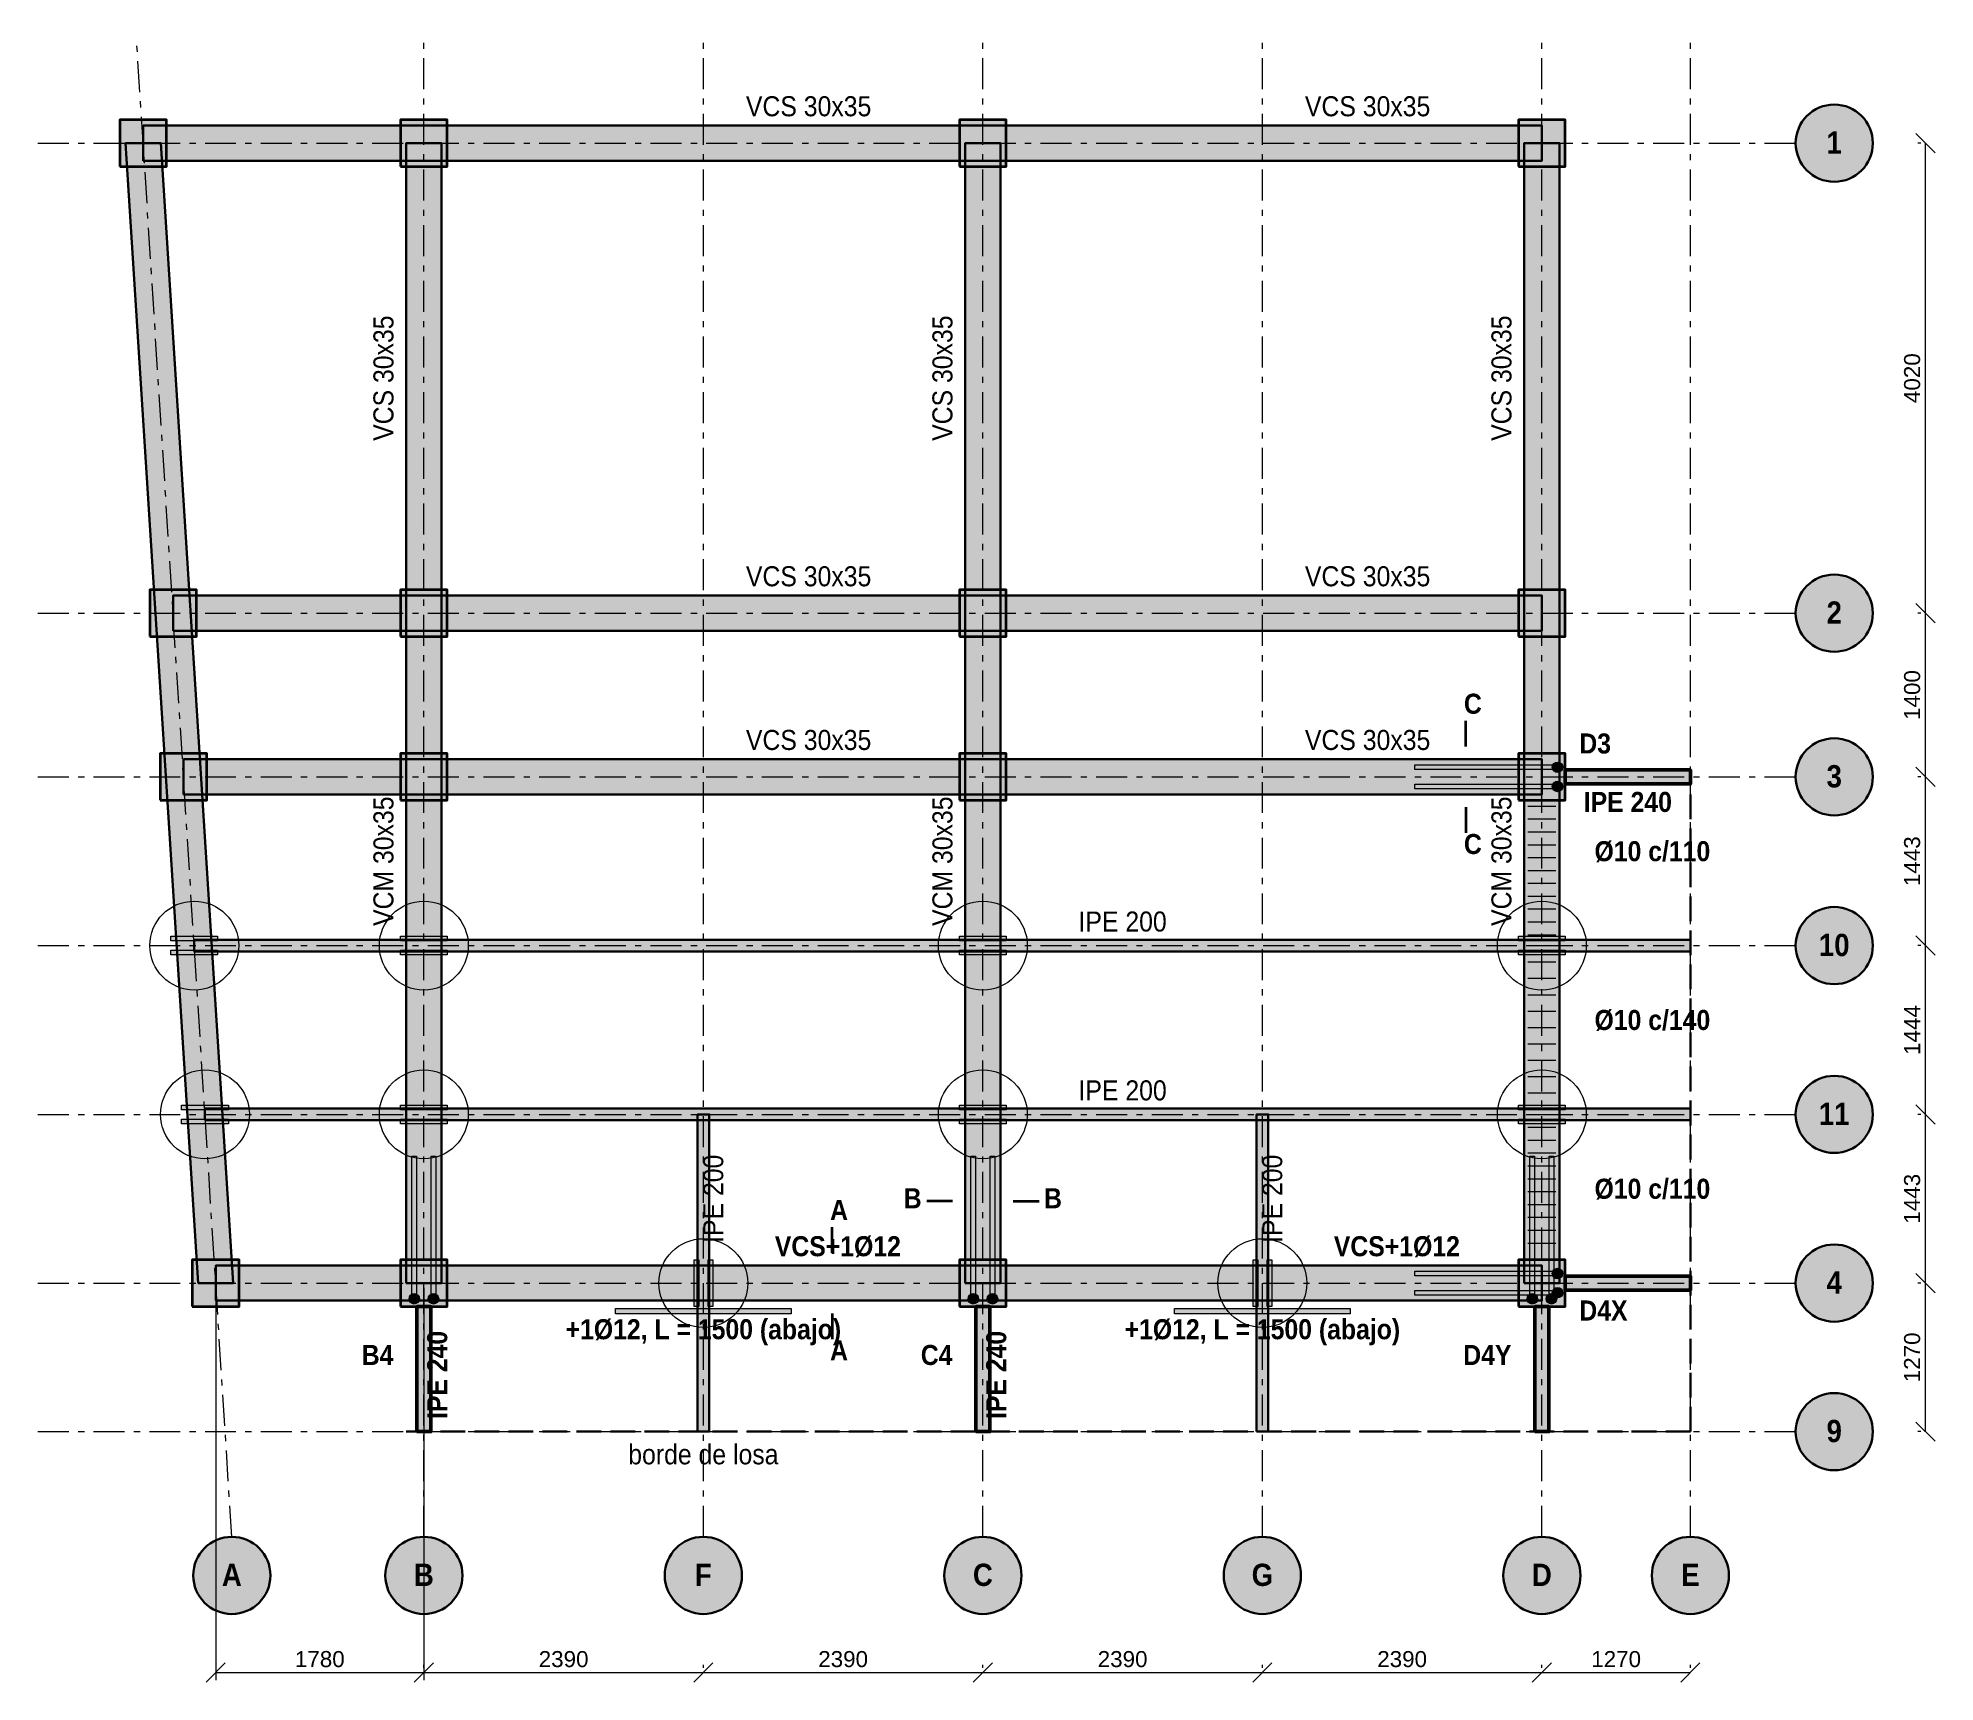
# Model space of a CAD drawing. Header units: millimetres. Extents: x -3300 to 12922, y -3412 to 10650.
import ezdxf
from ezdxf.enums import TextEntityAlignment as Align

# ---------------------------------------------------------------- set-up
doc = ezdxf.new("R2010")
doc.units = ezdxf.units.MM
doc.header["$LTSCALE"] = 75
doc.linetypes.add('TRAZO_10-3-2-3', pattern=[6.35, 3.527778, -1.058333, 0.705556, -1.058333])
doc.linetypes.add('TRAZO_8-3', pattern=[3.880556, 2.822222, -1.058333])
for name, color, linetype, lineweight, true_color in [('COTAS', 27, 'Continuous', 15, 0x333333), ('G-axis', 253, 'TRAZO_10-3-2-3', 18, 0x9a9a9a), ('G-beam', 35, 'Continuous', 30, 0x7a5a2f), ('G-bubble', 27, 'Continuous', 30, 0x333333), ('G-column', 27, 'Continuous', 35, 0x333333), ('G-edge', 251, 'TRAZO_8-3', 30, 0x555555), ('G-lead', 49, 'Continuous', 35, 0x222222), ('G-plate', 147, 'Continuous', 50, 0x1f5a96), ('G-r_anc', 24, 'Continuous', 18, 0x7b241c), ('G-r_bas', 34, 'Continuous', 18, 0x7e3a06), ('G-r_bm2', 147, 'Continuous', 18, 0x1b4f72), ('G-r_oval_l', 23, 'Continuous', 20, 0xe8603c), ('G-r_tieS', 217, 'Continuous', 18, 0x4a235a), ('G-tab', 42, 'Continuous', 30, 0xb06f00), ('T-bsm', 156, 'Continuous', 18, 0x0e2f44), ('T-code', 19, 'Continuous', 18, 0x111111), ('T-grid', 27, 'Continuous', 18, 0x333333), ('T-label', 49, 'Continuous', 18, 0x222222), ('T-red', 242, 'Continuous', 18, 0xd0021b), ('T-small', 47, 'Continuous', 18, 0x444444), ('T-tie', 195, 'Continuous', 18, 0x5b2c6f)]:
    doc.layers.add(name, color=color, linetype=linetype, lineweight=lineweight, true_color=true_color)
doc.styles.add('ESTANDAR', font='arial.ttf')
doc.styles.add('NEGRITA', font='arialbd.ttf')
doc.dimstyles.new('COTAS_1-75', dxfattribs={"dimscale": 75, "dimtxt": 1.8288, "dimasz": 2, "dimexe": 0.881944, "dimexo": 0.529167, "dimgap": 0.6, "dimtad": 1, "dimdec": 0, "dimtxsty": 'ESTANDAR', "dimtsz": 1.094317, "dimcen": 2.5, "dimclrd": 8, "dimclre": 8, "dimclrt": 250, "dimazin": 3, "dimtfac": 1, "dimtmove": 0, "dimatfit": 3, "dimlwd": 15, "dimlwe": 13})

msp = doc.modelspace()

# ---------------------------------------------------------------- hatches: boundary and pattern name
at = {"layer": 'G-beam', "true_color": 0xf3e7d3}
for points in [[(-2400, 9600), (9560, 9600), (9560, 9900), (-2400, 9900)], [(-1930, 0), (-2550, 9750), (-2250, 9750), (-1630, 0)], [(-150, 0), (150, 0), (150, 9750), (-150, 9750)], [(4630, 0), (4930, 0), (4930, 9750), (4630, 9750)], [(9410, 0), (9710, 0), (9710, 9750), (9410, 9750)], [(-2144.4, 5580), (9560, 5580), (9560, 5880), (-2144.4, 5880)], [(-2055.3, 4180), (9560, 4180), (9560, 4480), (-2055.3, 4480)], [(-1780, -150), (9560, -150), (9560, 150), (-1780, 150)]]:
    msp.add_hatch(color=7, dxfattribs=at).paths.add_polyline_path(points)
at = {"layer": 'G-bubble', "true_color": 0xffffff}
h = msp.add_hatch(color=7, dxfattribs=at)
edge = h.paths.add_edge_path()
edge.add_arc((12060, 9750), 330, 0, 360)
h = msp.add_hatch(color=7, dxfattribs=at)
edge = h.paths.add_edge_path()
edge.add_arc((12060, 5730), 330, 0, 360)
h = msp.add_hatch(color=7, dxfattribs=at)
edge = h.paths.add_edge_path()
edge.add_arc((12060, 4330), 330, 0, 360)
h = msp.add_hatch(color=7, dxfattribs=at)
edge = h.paths.add_edge_path()
edge.add_arc((12060, 2887), 330, 0, 360)
h = msp.add_hatch(color=7, dxfattribs=at)
edge = h.paths.add_edge_path()
edge.add_arc((12060, 1443), 330, 0, 360)
h = msp.add_hatch(color=7, dxfattribs=at)
edge = h.paths.add_edge_path()
edge.add_arc((12060, 0), 330, 0, 360)
h = msp.add_hatch(color=7, dxfattribs=at)
edge = h.paths.add_edge_path()
edge.add_arc((12060, -1270), 330, 0, 360)
h = msp.add_hatch(color=7, dxfattribs=at)
edge = h.paths.add_edge_path()
edge.add_arc((-1642, -2500), 330, 0, 360)
h = msp.add_hatch(color=7, dxfattribs=at)
edge = h.paths.add_edge_path()
edge.add_arc((0, -2500), 330, 0, 360)
h = msp.add_hatch(color=7, dxfattribs=at)
edge = h.paths.add_edge_path()
edge.add_arc((2390, -2500), 330, 0, 360)
h = msp.add_hatch(color=7, dxfattribs=at)
edge = h.paths.add_edge_path()
edge.add_arc((4780, -2500), 330, 0, 360)
h = msp.add_hatch(color=7, dxfattribs=at)
edge = h.paths.add_edge_path()
edge.add_arc((7170, -2500), 330, 0, 360)
h = msp.add_hatch(color=7, dxfattribs=at)
edge = h.paths.add_edge_path()
edge.add_arc((9560, -2500), 330, 0, 360)
h = msp.add_hatch(color=7, dxfattribs=at)
edge = h.paths.add_edge_path()
edge.add_arc((10830, -2500), 330, 0, 360)
at = {"layer": 'G-column', "true_color": 0xbdbdbd}
for points in [[(-2600, 9550), (-2200, 9550), (-2200, 9950), (-2600, 9950)], [(-200, 9550), (200, 9550), (200, 9950), (-200, 9950)], [(4580, 9550), (4980, 9550), (4980, 9950), (4580, 9950)], [(9360, 9550), (9760, 9550), (9760, 9950), (9360, 9950)], [(-2344.4, 5530), (-1944.4, 5530), (-1944.4, 5930), (-2344.4, 5930)], [(-200, 5530), (200, 5530), (200, 5930), (-200, 5930)], [(4580, 5530), (4980, 5530), (4980, 5930), (4580, 5930)], [(9360, 5530), (9760, 5530), (9760, 5930), (9360, 5930)], [(-2255.3, 4130), (-1855.3, 4130), (-1855.3, 4530), (-2255.3, 4530)], [(-200, 4130), (200, 4130), (200, 4530), (-200, 4530)], [(4580, 4130), (4980, 4130), (4980, 4530), (4580, 4530)], [(9360, 4130), (9760, 4130), (9760, 4530), (9360, 4530)], [(-1980, -200), (-1580, -200), (-1580, 200), (-1980, 200)], [(-200, -200), (200, -200), (200, 200), (-200, 200)], [(4580, -200), (4980, -200), (4980, 200), (4580, 200)], [(9360, -200), (9760, -200), (9760, 200), (9360, 200)]]:
    msp.add_hatch(color=7, dxfattribs=at).paths.add_polyline_path(points)
at = {"layer": 'G-plate', "true_color": 0xc9ddf2}
for points in [[(9760, 4270), (10830, 4270), (10830, 4390), (9760, 4390)], [(9760, -60), (10830, -60), (10830, 60), (9760, 60)], [(-60, -1270), (60, -1270), (60, -200), (-60, -200)], [(4720, -1270), (4840, -1270), (4840, -200), (4720, -200)], [(9500, -1270), (9620, -1270), (9620, -200), (9500, -200)]]:
    msp.add_hatch(color=7, dxfattribs=at).paths.add_polyline_path(points)
at = {"layer": 'G-r_anc', "true_color": 0xc0392b}
for points in [[(-2163.6, 2967), (-1763.6, 2967), (-1763.6, 2927), (-2163.6, 2927)], [(-200, 2967), (200, 2967), (200, 2927), (-200, 2927)], [(4580, 2967), (4980, 2967), (4980, 2927), (4580, 2927)], [(9360, 2967), (9760, 2967), (9760, 2927), (9360, 2927)], [(-2163.6, 2847), (-1763.6, 2847), (-1763.6, 2807), (-2163.6, 2807)], [(-200, 2847), (200, 2847), (200, 2807), (-200, 2807)], [(4580, 2847), (4980, 2847), (4980, 2807), (4580, 2807)], [(9360, 2847), (9760, 2847), (9760, 2807), (9360, 2807)], [(-2071.8, 1523), (-1671.8, 1523), (-1671.8, 1483), (-2071.8, 1483)], [(-200, 1523), (200, 1523), (200, 1483), (-200, 1483)], [(4580, 1523), (4980, 1523), (4980, 1483), (4580, 1483)], [(9360, 1523), (9760, 1523), (9760, 1483), (9360, 1483)], [(-2071.8, 1403), (-1671.8, 1403), (-1671.8, 1363), (-2071.8, 1363)], [(-200, 1403), (200, 1403), (200, 1363), (-200, 1363)], [(4580, 1403), (4980, 1403), (4980, 1363), (4580, 1363)], [(9360, 1403), (9760, 1403), (9760, 1363), (9360, 1363)], [(2310, -200), (2310, 200), (2350, 200), (2350, -200)], [(2430, -200), (2430, 200), (2470, 200), (2470, -200)], [(7090, -200), (7090, 200), (7130, 200), (7130, -200)], [(7210, -200), (7210, 200), (7250, 200), (7250, -200)]]:
    msp.add_hatch(color=7, dxfattribs=at).paths.add_polyline_path(points)
at = {"layer": 'G-r_bas', "true_color": 0xe67e22}
for points in [[(9694, 4392), (8474, 4392), (8474, 4432), (9694, 4432)], [(9694, 4228), (8474, 4228), (8474, 4268), (9694, 4268)], [(-102, -134), (-102, 1086), (-62, 1086), (-62, -134)], [(62, -134), (62, 1086), (102, 1086), (102, -134)], [(4678, -134), (4678, 1086), (4718, 1086), (4718, -134)], [(4842, -134), (4842, 1086), (4882, 1086), (4882, -134)], [(9458, -134), (9458, 1086), (9498, 1086), (9498, -134)], [(9622, -134), (9622, 1086), (9662, 1086), (9662, -134)], [(9694, 62), (8474, 62), (8474, 102), (9694, 102)], [(9694, -102), (8474, -102), (8474, -62), (9694, -62)]]:
    msp.add_hatch(color=7, dxfattribs=at).paths.add_polyline_path(points)
h = msp.add_hatch(color=7, dxfattribs=at)
edge = h.paths.add_edge_path()
edge.add_arc((9694, 4412), 45, 0, 360)
h = msp.add_hatch(color=7, dxfattribs=at)
edge = h.paths.add_edge_path()
edge.add_arc((9694, 4248), 45, 0, 360)
h = msp.add_hatch(color=7, dxfattribs=at)
edge = h.paths.add_edge_path()
edge.add_arc((9694, 82), 45, 0, 360)
h = msp.add_hatch(color=7, dxfattribs=at)
edge = h.paths.add_edge_path()
edge.add_arc((-82, -134), 45, 0, 360)
h = msp.add_hatch(color=7, dxfattribs=at)
edge = h.paths.add_edge_path()
edge.add_arc((82, -134), 45, 0, 360)
h = msp.add_hatch(color=7, dxfattribs=at)
edge = h.paths.add_edge_path()
edge.add_arc((4698, -134), 45, 0, 360)
h = msp.add_hatch(color=7, dxfattribs=at)
edge = h.paths.add_edge_path()
edge.add_arc((4862, -134), 45, 0, 360)
h = msp.add_hatch(color=7, dxfattribs=at)
edge = h.paths.add_edge_path()
edge.add_arc((9478, -134), 45, 0, 360)
h = msp.add_hatch(color=7, dxfattribs=at)
edge = h.paths.add_edge_path()
edge.add_arc((9642, -134), 45, 0, 360)
h = msp.add_hatch(color=7, dxfattribs=at)
edge = h.paths.add_edge_path()
edge.add_arc((9694, -82), 45, 0, 360)
at = {"layer": 'G-r_bm2', "true_color": 0x5dade2}
for points in [[(1640, -217.5), (3140, -217.5), (3140, -262.5), (1640, -262.5)], [(6420, -217.5), (7920, -217.5), (7920, -262.5), (6420, -262.5)]]:
    msp.add_hatch(color=7, dxfattribs=at).paths.add_polyline_path(points)
at = {"layer": 'G-tab', "true_color": 0xf5c66b}
for points in [[(-1963.6, 2837), (10830, 2837), (10830, 2937), (-1963.6, 2937)], [(-1871.8, 1393), (10830, 1393), (10830, 1493), (-1871.8, 1493)], [(2340, -1270), (2440, -1270), (2440, 1443), (2340, 1443)], [(7120, -1270), (7220, -1270), (7220, 1443), (7120, 1443)]]:
    msp.add_hatch(color=7, dxfattribs=at).paths.add_polyline_path(points)

# ---------------------------------------------------------------- linework, layer by layer
at = {"layer": 'G-axis'}
for p, q in [((-1642, -2170), (-2457.2, 10650)), ((0, -2170), (0, 10650)), ((2390, -2170), (2390, 10650)), ((4780, -2170), (4780, 10650)), ((7170, -2170), (7170, 10650)), ((9560, -2170), (9560, 10650)), ((10830, -2170), (10830, 10650)), ((-3300, 9750), (11730, 9750)), ((-3300, 5730), (11730, 5730)), ((-3300, 4330), (11730, 4330)), ((-3300, 2887), (11730, 2887)), ((-3300, 1443), (11730, 1443)), ((-3300, 0), (11730, 0)), ((-3300, -1270), (11730, -1270))]:
    msp.add_line(p, q, dxfattribs=at)
at = {"layer": 'G-beam'}
for points in [[(-2400, 9600), (9560, 9600), (9560, 9900), (-2400, 9900)], [(-1930, 0), (-2550, 9750), (-2250, 9750), (-1630, 0)], [(-150, 0), (150, 0), (150, 9750), (-150, 9750)], [(4630, 0), (4930, 0), (4930, 9750), (4630, 9750)], [(9410, 0), (9710, 0), (9710, 9750), (9410, 9750)], [(-2144.4, 5580), (9560, 5580), (9560, 5880), (-2144.4, 5880)], [(-2055.3, 4180), (9560, 4180), (9560, 4480), (-2055.3, 4480)], [(-1780, -150), (9560, -150), (9560, 150), (-1780, 150)]]:
    msp.add_lwpolyline(points, close=True, dxfattribs=at)
at = {"layer": 'G-bubble'}
for centre in [(12060, 9750), (12060, 5730), (12060, 4330), (12060, 2887), (12060, 1443), (12060, 0), (12060, -1270), (-1642, -2500), (0, -2500), (2390, -2500), (4780, -2500), (7170, -2500), (9560, -2500), (10830, -2500)]:
    msp.add_circle(centre, 330, dxfattribs=at)
at = {"layer": 'G-column'}
for points in [[(-2600, 9550), (-2200, 9550), (-2200, 9950), (-2600, 9950)], [(-200, 9550), (200, 9550), (200, 9950), (-200, 9950)], [(4580, 9550), (4980, 9550), (4980, 9950), (4580, 9950)], [(9360, 9550), (9760, 9550), (9760, 9950), (9360, 9950)], [(-2344.4, 5530), (-1944.4, 5530), (-1944.4, 5930), (-2344.4, 5930)], [(-200, 5530), (200, 5530), (200, 5930), (-200, 5930)], [(4580, 5530), (4980, 5530), (4980, 5930), (4580, 5930)], [(9360, 5530), (9760, 5530), (9760, 5930), (9360, 5930)], [(-2255.3, 4130), (-1855.3, 4130), (-1855.3, 4530), (-2255.3, 4530)], [(-200, 4130), (200, 4130), (200, 4530), (-200, 4530)], [(4580, 4130), (4980, 4130), (4980, 4530), (4580, 4530)], [(9360, 4130), (9760, 4130), (9760, 4530), (9360, 4530)], [(-1980, -200), (-1580, -200), (-1580, 200), (-1980, 200)], [(-200, -200), (200, -200), (200, 200), (-200, 200)], [(4580, -200), (4980, -200), (4980, 200), (4580, 200)], [(9360, -200), (9760, -200), (9760, 200), (9360, 200)]]:
    msp.add_lwpolyline(points, close=True, dxfattribs=at)
at = {"layer": 'G-edge'}
for p, q in [((10830, -1270), (10830, 4390)), ((-150, -1270), (10830, -1270))]:
    msp.add_line(p, q, dxfattribs=at)
at = {"layer": 'G-lead'}
for p, q in [((8910, 4590), (8910, 4810)), ((8910, 4070), (8910, 3850)), ((4520, 700), (4300, 700)), ((5040, 700), (5260, 700)), ((3490, 260), (3490, 480)), ((3490, -260), (3490, -480))]:
    msp.add_line(p, q, dxfattribs=at)
at = {"layer": 'G-plate'}
for points in [[(9760, 4270), (10830, 4270), (10830, 4390), (9760, 4390)], [(9760, -60), (10830, -60), (10830, 60), (9760, 60)], [(-60, -1270), (60, -1270), (60, -200), (-60, -200)], [(4720, -1270), (4840, -1270), (4840, -200), (4720, -200)], [(9500, -1270), (9620, -1270), (9620, -200), (9500, -200)]]:
    msp.add_lwpolyline(points, close=True, dxfattribs=at)
at = {"layer": 'G-r_anc'}
for points in [[(-2163.6, 2967), (-1763.6, 2967), (-1763.6, 2927), (-2163.6, 2927)], [(-200, 2967), (200, 2967), (200, 2927), (-200, 2927)], [(4580, 2967), (4980, 2967), (4980, 2927), (4580, 2927)], [(9360, 2967), (9760, 2967), (9760, 2927), (9360, 2927)], [(-2163.6, 2847), (-1763.6, 2847), (-1763.6, 2807), (-2163.6, 2807)], [(-200, 2847), (200, 2847), (200, 2807), (-200, 2807)], [(4580, 2847), (4980, 2847), (4980, 2807), (4580, 2807)], [(9360, 2847), (9760, 2847), (9760, 2807), (9360, 2807)], [(-2071.8, 1523), (-1671.8, 1523), (-1671.8, 1483), (-2071.8, 1483)], [(-200, 1523), (200, 1523), (200, 1483), (-200, 1483)], [(4580, 1523), (4980, 1523), (4980, 1483), (4580, 1483)], [(9360, 1523), (9760, 1523), (9760, 1483), (9360, 1483)], [(-2071.8, 1403), (-1671.8, 1403), (-1671.8, 1363), (-2071.8, 1363)], [(-200, 1403), (200, 1403), (200, 1363), (-200, 1363)], [(4580, 1403), (4980, 1403), (4980, 1363), (4580, 1363)], [(9360, 1403), (9760, 1403), (9760, 1363), (9360, 1363)], [(2310, -200), (2310, 200), (2350, 200), (2350, -200)], [(2430, -200), (2430, 200), (2470, 200), (2470, -200)], [(7090, -200), (7090, 200), (7130, 200), (7130, -200)], [(7210, -200), (7210, 200), (7250, 200), (7250, -200)]]:
    msp.add_lwpolyline(points, close=True, dxfattribs=at)
at = {"layer": 'G-r_bas'}
for points in [[(9694, 4392), (8474, 4392), (8474, 4432), (9694, 4432)], [(9694, 4228), (8474, 4228), (8474, 4268), (9694, 4268)], [(-102, -134), (-102, 1086), (-62, 1086), (-62, -134)], [(62, -134), (62, 1086), (102, 1086), (102, -134)], [(4678, -134), (4678, 1086), (4718, 1086), (4718, -134)], [(4842, -134), (4842, 1086), (4882, 1086), (4882, -134)], [(9458, -134), (9458, 1086), (9498, 1086), (9498, -134)], [(9622, -134), (9622, 1086), (9662, 1086), (9662, -134)], [(9694, 62), (8474, 62), (8474, 102), (9694, 102)], [(9694, -102), (8474, -102), (8474, -62), (9694, -62)]]:
    msp.add_lwpolyline(points, close=True, dxfattribs=at)
for centre in [(9694, 4412), (9694, 4248), (9694, 82), (-82, -134), (82, -134), (4698, -134), (4862, -134), (9478, -134), (9642, -134), (9694, -82)]:
    msp.add_circle(centre, 45, dxfattribs=at)
at = {"layer": 'G-r_bm2'}
for points in [[(1640, -217.5), (3140, -217.5), (3140, -262.5), (1640, -262.5)], [(6420, -217.5), (7920, -217.5), (7920, -262.5), (6420, -262.5)]]:
    msp.add_lwpolyline(points, close=True, dxfattribs=at)
at = {"layer": 'G-r_oval_l'}
for centre in [(-1963.6, 2887), (0, 2887), (4780, 2887), (9560, 2887), (-1871.8, 1443), (0, 1443), (4780, 1443), (9560, 1443), (2390, 0), (7170, 0)]:
    msp.add_circle(centre, 380, dxfattribs=at)
at = {"layer": 'G-r_tieS'}
for p, q in [((9440, 4080), (9680, 4080)), ((9440, 3970), (9680, 3970)), ((9440, 3860), (9680, 3860)), ((9440, 3750), (9680, 3750)), ((9440, 3640), (9680, 3640)), ((9440, 3530), (9680, 3530)), ((9440, 3420), (9680, 3420)), ((9440, 3310), (9680, 3310)), ((9440, 3200), (9680, 3200)), ((9440, 3090), (9680, 3090)), ((9440, 2980), (9680, 2980)), ((9440, 2887), (9680, 2887)), ((9440, 2747), (9680, 2747)), ((9440, 2607), (9680, 2607)), ((9440, 2467), (9680, 2467)), ((9440, 2327), (9680, 2327)), ((9440, 2187), (9680, 2187)), ((9440, 2047), (9680, 2047)), ((9440, 1907), (9680, 1907)), ((9440, 1767), (9680, 1767)), ((9440, 1627), (9680, 1627)), ((9440, 1487), (9680, 1487)), ((9440, 1443), (9680, 1443)), ((9440, 1333), (9680, 1333)), ((9440, 1223), (9680, 1223)), ((9440, 1113), (9680, 1113)), ((9440, 1003), (9680, 1003)), ((9440, 893), (9680, 893)), ((9440, 783), (9680, 783)), ((9440, 673), (9680, 673)), ((9440, 563), (9680, 563)), ((9440, 453), (9680, 453)), ((9440, 343), (9680, 343))]:
    msp.add_line(p, q, dxfattribs=at)
at = {"layer": 'G-tab'}
for points in [[(-1963.6, 2837), (10830, 2837), (10830, 2937), (-1963.6, 2937)], [(-1871.8, 1393), (10830, 1393), (10830, 1493), (-1871.8, 1493)], [(2340, -1270), (2440, -1270), (2440, 1443), (2340, 1443)], [(7120, -1270), (7220, -1270), (7220, 1443), (7120, 1443)]]:
    msp.add_lwpolyline(points, close=True, dxfattribs=at)

# ---------------------------------------------------------------- texts
at = {"layer": 'T-bsm', "color": 156, "true_color": 0x0e2f44, "style": 'NEGRITA', "width": 0.885}
for p in [(2390, -480), (7170, -480)]:
    msp.add_text('+1Ø12, L = 1500 (abajo)', height=171.45, dxfattribs=at).set_placement(p, align=Align.CENTER)
at = {"layer": 'T-code', "color": 19, "true_color": 0x111111, "style": 'NEGRITA', "width": 0.885}
for s, height, p in [('C', 171.4, (8970, 4870)), ('IPE 240', 171.45, (10295, 4030)), ('C', 171.4, (8970, 3670)), ('B', 171.4, (4180, 640)), ('B', 171.4, (5380, 640)), ('A', 171.4, (3550, 540)), ('VCS+1Ø12', 171.45, (3540, 230)), ('VCS+1Ø12', 171.45, (8320, 230)), ('A', 171.4, (3550, -660))]:
    msp.add_text(s, height=height, dxfattribs=at).set_placement(p, align=Align.CENTER)
for p in [(200, -785), (4980, -785)]:
    msp.add_text('IPE 240', height=171.45, rotation=90, dxfattribs=at).set_placement(p, align=Align.CENTER)
at = {"layer": 'T-grid', "color": 27, "true_color": 0x333333, "style": 'NEGRITA', "width": 0.885}
for s, p in [('1', (12060, 9660)), ('2', (12060, 5640)), ('3', (12060, 4240)), ('10', (12060, 2797)), ('11', (12060, 1353)), ('4', (12060, -90)), ('9', (12060, -1360)), ('A', (-1642, -2590)), ('B', (0, -2590)), ('F', (2390, -2590)), ('C', (4780, -2590)), ('G', (7170, -2590)), ('D', (9560, -2590)), ('E', (10830, -2590))]:
    msp.add_text(s, height=190.5, dxfattribs=at).set_placement(p, align=Align.CENTER)
at = {"layer": 'T-label', "color": 49, "true_color": 0x222222, "style": 'ESTANDAR', "width": 0.885}
for p in [(3290, 9980), (8070, 9980), (3290, 5960), (8070, 5960), (3290, 4560), (8070, 4560)]:
    msp.add_text('VCS 30x35', height=171.45, dxfattribs=at).set_placement(p, align=Align.CENTER)
for s, p in [('VCS 30x35', (-260, 7740)), ('VCS 30x35', (4520, 7740)), ('VCS 30x35', (9300, 7740)), ('VCM 30x35', (-260, 3608.5)), ('VCM 30x35', (4520, 3608.5)), ('VCM 30x35', (9300, 3608.5))]:
    msp.add_text(s, height=171.45, rotation=90, dxfattribs=at).set_placement(p, align=Align.CENTER)
at = {"layer": 'T-red', "color": 242, "true_color": 0xd0021b, "style": 'NEGRITA', "width": 0.885}
for s, p in [('D3', (9880, 4530)), ('D4X', (9880, -320))]:
    msp.add_text(s, height=171.45, dxfattribs=at).set_placement(p)
for s, p in [('B4', (-260, -700)), ('C4', (4520, -700)), ('D4Y', (9300, -700))]:
    msp.add_text(s, height=171.45, dxfattribs=at).set_placement(p, align=Align.RIGHT)
at = {"layer": 'T-small', "color": 47, "true_color": 0x444444, "style": 'ESTANDAR', "width": 0.885}
for s, p in [('IPE 200', (5975, 3007)), ('IPE 200', (5975, 1563)), ('borde de losa', (2390, -1550))]:
    msp.add_text(s, height=171.45, dxfattribs=at).set_placement(p, align=Align.CENTER)
for p in [(2560, 721.5), (7340, 721.5)]:
    msp.add_text('IPE 200', height=171.45, rotation=90, dxfattribs=at).set_placement(p, align=Align.CENTER)
at = {"layer": 'T-tie', "color": 195, "true_color": 0x5b2c6f, "style": 'NEGRITA', "width": 0.885}
for s, p in [('Ø10 c/110', (10010, 3608.5)), ('Ø10 c/140', (10010, 2165)), ('Ø10 c/110', (10010, 721.5))]:
    msp.add_text(s, height=171.45, dxfattribs=at).set_placement(p)

# ---------------------------------------------------------------- dimensions: what is measured, and where the dimension line sits
at = {"layer": 'COTAS'}
for base, p1, p2 in [((12840, 5730), (12840, 5730), (12840, 9750)), ((12840, 4330), (12840, 4330), (12840, 5730)), ((12840, 2887), (12840, 2887), (12840, 4330)), ((12840, 1443), (12840, 1443), (12840, 2887)), ((12840, 0), (12840, 0), (12840, 1443)), ((12840, -1270), (12840, -1270), (12840, 0))]:
    msp.add_linear_dim(base=base, p1=p1, p2=p2, angle=90, dimstyle='COTAS_1-75', dxfattribs=at).render()
for base, p1, p2 in [((-1780, -3330), (-1780, 0), (0, 0)), ((0, -3330), (0, -3330), (2390, -3330)), ((2390, -3330), (2390, -3330), (4780, -3330)), ((4780, -3330), (4780, -3330), (7170, -3330)), ((7170, -3330), (7170, -3330), (9560, -3330)), ((9560, -3330), (9560, -3330), (10830, -3330))]:
    msp.add_linear_dim(base=base, p1=p1, p2=p2, dimstyle='COTAS_1-75', dxfattribs=at).render()

doc.saveas('drawing.dxf')
